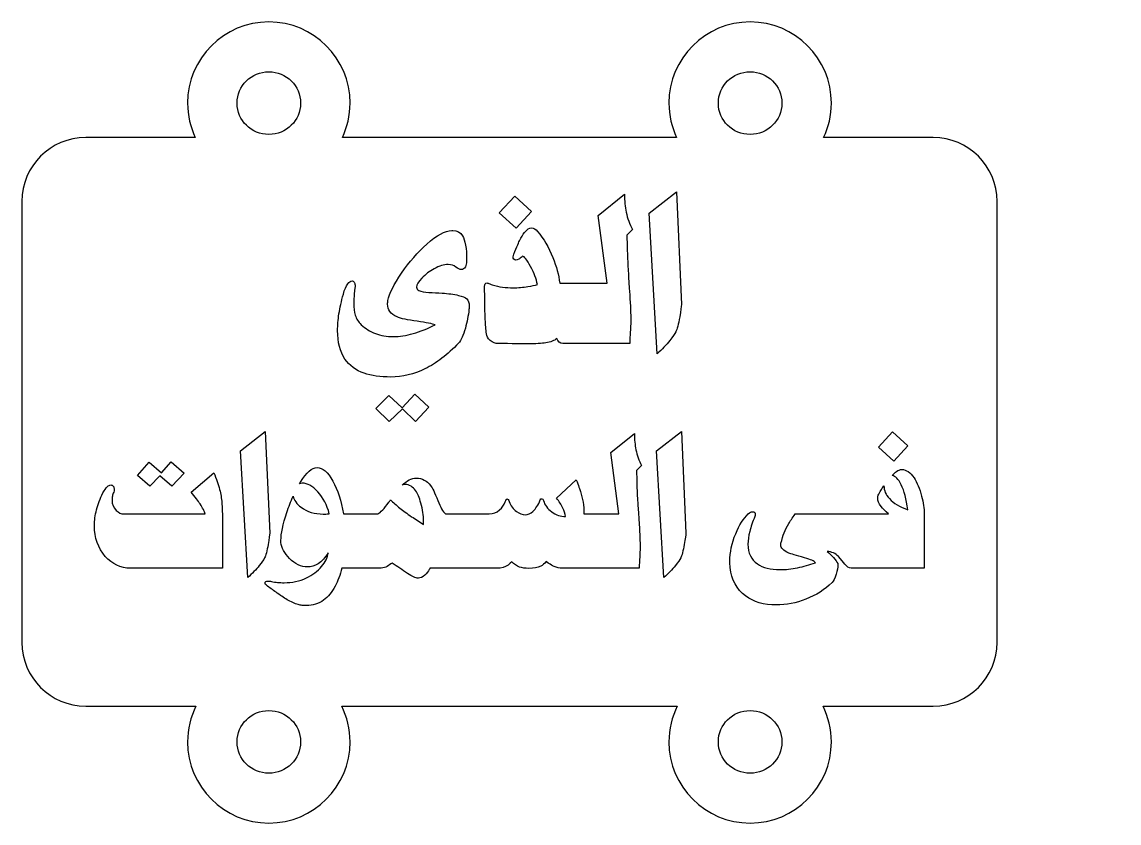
# Model space of a CAD drawing. Extents: x 0 to 978, y 1133 to 1701.
# Drawn here: x 126.9 to 269.5, y 1596.5 to 1700.7 of the extents above; entities that cross this region are included whole.
import ezdxf

# ---------------------------------------------------------------- set-up
doc = ezdxf.new("R2010")
doc.units = 0
doc.layers.add('H0115_Printing_02', color=7, linetype='CONTINUOUS')

msp = doc.modelspace()

# ---------------------------------------------------------------- linework, layer by layer
at = {"layer": 'H0115_Printing_02', "color": 1}
for points in [[(158.993196, 1694.176358)], [(221.557194, 1694.176358)], [(245.358194, 1685.619358)], [(190.991195, 1678.010358), (193.156195, 1675.995358), (191.143195, 1673.829358), (188.955195, 1675.818358)], [(187.126195, 1666.594358)], [(168.112196, 1662.686358)], [(179.792196, 1650.535359), (178.045196, 1648.702359), (176.349196, 1650.321359), (174.628196, 1648.670359), (172.906196, 1650.369359), (174.602196, 1652.069359), (176.324196, 1650.475359), (177.968196, 1652.231359)], [(240.079194, 1647.323359), (242.035194, 1645.505359), (240.227194, 1643.548359), (238.240194, 1645.344359)], [(143.445196, 1643.412359), (145.045196, 1642.019359), (146.315196, 1643.460359), (147.985196, 1641.950359), (146.385196, 1640.279359), (144.830196, 1641.641359), (143.537196, 1640.256359), (141.914196, 1641.664359)], [(206.919195, 1638.617359)], [(212.998195, 1632.707359)], [(158.993196, 1602.93836)], [(221.557194, 1602.93836)]]:
    msp.add_lwpolyline(points, close=True, dxfattribs=at)
for points in [[(149.438196, 1685.619358), (135.191197, 1685.619358)], [(212.002195, 1685.619358), (168.548196, 1685.619358)], [(245.358194, 1685.619358), (231.112194, 1685.619358)], [(126.899197, 1677.324358), (126.899197, 1619.96136)], [(196.803195, 1666.679358), (197.195195, 1666.679358), (199.360195, 1666.679358), (202.990195, 1666.679358), (201.814195, 1675.503358), (205.232195, 1678.240358)], [(209.467195, 1657.501359), (208.419195, 1675.768358), (211.990195, 1678.556358)], [(211.990195, 1678.556358), (212.621195, 1663.920358)], [(253.651194, 1619.96136), (253.651194, 1677.324358)], [(182.766195, 1673.515358), (182.928195, 1673.515358)], [(206.254195, 1673.654358), (205.547195, 1672.920358)], [(191.980195, 1670.174358), (191.903195, 1670.123358)], [(184.701195, 1669.705358), (184.701195, 1669.552358)], [(170.196196, 1666.423358), (170.196196, 1666.312358)], [(185.042195, 1663.704358), (185.042195, 1663.611358), (185.042195, 1663.423358)], [(205.913195, 1658.854359), (199.360195, 1658.854359), (197.195195, 1658.854359)], [(156.258196, 1628.381359), (155.311196, 1644.876359), (158.536196, 1647.393359), (159.105196, 1634.177359)], [(210.343195, 1628.381359), (209.397195, 1644.876359), (212.621195, 1647.393359), (213.191195, 1634.177359)], [(199.954195, 1636.670359), (199.954195, 1636.669359), (204.495195, 1636.669359), (203.433195, 1644.637359), (206.519195, 1647.108359)], [(207.442195, 1642.967359), (206.803195, 1642.305359)], [(148.909196, 1639.502359), (151.849196, 1642.019359)], [(196.391195, 1638.702359), (198.962195, 1641.104359)], [(140.097196, 1636.669359), (150.725196, 1636.669359)], [(152.957196, 1636.176359), (152.957196, 1629.603359)], [(166.060196, 1636.649359), (166.259196, 1636.649359)], [(168.709196, 1636.669359), (169.118196, 1636.669359), (170.064196, 1636.669359), (173.142196, 1636.669359)], [(181.954195, 1636.669359), (183.039195, 1636.669359), (184.379195, 1636.669359), (187.634195, 1636.669359)], [(227.427194, 1636.669359), (234.807194, 1636.669359), (236.239194, 1636.669359), (239.540194, 1636.669359)], [(244.181194, 1636.669359), (244.181194, 1629.603359)], [(179.113196, 1635.279359), (179.113196, 1635.706359)], [(160.568196, 1632.928359), (160.568196, 1633.205359)], [(152.957196, 1629.603359), (141.013196, 1629.603359)], [(173.612196, 1629.603359), (169.118196, 1629.603359), (169.118196, 1629.626359), (168.486196, 1629.626359)], [(188.619195, 1629.603359), (184.379195, 1629.603359), (183.039195, 1629.603359), (179.930196, 1629.603359)], [(207.134195, 1629.603359), (199.954195, 1629.603359), (199.262195, 1629.603359), (196.869195, 1629.603359)], [(244.181194, 1629.603359), (236.239194, 1629.603359), (234.807194, 1629.603359), (234.708194, 1629.603359)], [(178.445196, 1628.310359), (178.399196, 1628.310359)], [(135.191197, 1611.66636), (149.520196, 1611.66636)], [(168.466196, 1611.66636), (212.084195, 1611.66636)], [(231.030194, 1611.66636), (245.358194, 1611.66636)]]:
    msp.add_lwpolyline(points, dxfattribs=at)
for points in [[(158.993196, 1700.665357), (153.159196, 1700.665357), (148.430196, 1695.935358), (148.430196, 1690.100358)], [(169.556196, 1690.100358), (169.556196, 1695.935358), (164.827196, 1700.665357), (158.993196, 1700.665357)], [(221.557194, 1700.665357), (215.723195, 1700.665357), (210.994195, 1695.935358), (210.994195, 1690.100358)], [(232.120194, 1690.100358), (232.120194, 1695.935358), (227.391194, 1700.665357), (221.557194, 1700.665357)], [(154.861196, 1690.100358), (154.861196, 1692.351358), (156.711196, 1694.176358), (158.993196, 1694.176358)], [(158.993196, 1694.176358), (161.275196, 1694.176358), (163.125196, 1692.351358), (163.125196, 1690.100358)], [(217.425195, 1690.100358), (217.425195, 1692.351358), (219.275195, 1694.176358), (221.557194, 1694.176358)], [(221.557194, 1694.176358), (223.839194, 1694.176358), (225.689194, 1692.351358), (225.689194, 1690.100358)], [(148.430196, 1690.100358), (148.430196, 1688.496358), (148.798196, 1686.981358), (149.438196, 1685.619358)], [(158.993196, 1686.024358), (156.711196, 1686.024358), (154.861196, 1687.849358), (154.861196, 1690.100358)], [(163.125196, 1690.100358), (163.125196, 1687.849358), (161.275196, 1686.024358), (158.993196, 1686.024358)], [(168.548196, 1685.619358), (169.188196, 1686.981358), (169.556196, 1688.496358), (169.556196, 1690.100358)], [(210.994195, 1690.100358), (210.994195, 1688.496358), (211.362195, 1686.981358), (212.002195, 1685.619358)], [(221.557194, 1686.024358), (219.275195, 1686.024358), (217.425195, 1687.849358), (217.425195, 1690.100358)], [(225.689194, 1690.100358), (225.689194, 1687.849358), (223.839194, 1686.024358), (221.557194, 1686.024358)], [(231.112194, 1685.619358), (231.752194, 1686.981358), (232.120194, 1688.496358), (232.120194, 1690.100358)], [(135.191197, 1685.619358), (130.612197, 1685.619358), (126.899197, 1681.905358), (126.899197, 1677.324358)], [(253.651194, 1677.324358), (253.651194, 1681.905358), (249.938194, 1685.619358), (245.358194, 1685.619358)], [(205.232195, 1678.240358), (205.232195, 1677.387358), (205.303195, 1676.615358), (205.445195, 1675.921358)], [(205.445195, 1675.921358), (205.610195, 1675.120358), (205.879195, 1674.364358), (206.254195, 1673.654358)], [(179.520196, 1671.759358), (180.832195, 1672.930358), (181.915195, 1673.515358), (182.766195, 1673.515358)], [(182.928195, 1673.515358), (183.480195, 1673.515358), (183.889195, 1673.297358), (184.156195, 1672.859358)], [(191.621195, 1672.288358), (191.803195, 1672.652358), (192.008195, 1672.984358), (192.235195, 1673.285358)], [(192.235195, 1673.285358), (192.553195, 1673.683358), (192.860195, 1673.882358), (193.156195, 1673.882358)], [(193.156195, 1673.882358), (193.417195, 1673.882358), (193.675195, 1673.726358), (193.931195, 1673.413358)], [(193.931195, 1673.413358), (194.721195, 1672.487358), (195.383195, 1671.353358), (195.917195, 1670.012358)], [(205.547195, 1672.920358), (205.547195, 1671.704358), (205.590195, 1670.343358), (205.675195, 1668.837358)], [(176.251196, 1668.000358), (177.259196, 1669.467358), (178.349196, 1670.720358), (179.520196, 1671.759358)], [(184.156195, 1672.859358), (184.519195, 1672.268358), (184.701195, 1671.217358), (184.701195, 1669.705358)], [(190.829195, 1670.438358), (191.249195, 1671.456358), (191.513195, 1672.072358), (191.621195, 1672.288358)], [(190.752195, 1670.097358), (190.775195, 1670.211358), (190.801195, 1670.324358), (190.829195, 1670.438358)], [(191.118195, 1669.680358), (190.874195, 1669.708358), (190.752195, 1669.847358), (190.752195, 1670.097358)], [(191.903195, 1670.123358), (191.755195, 1669.981358), (191.612195, 1669.871358), (191.473195, 1669.795358)], [(193.019195, 1668.857358), (192.559195, 1669.735358), (192.212195, 1670.174358), (191.980195, 1670.174358)], [(182.298195, 1669.108358), (181.764195, 1669.108358), (181.161195, 1668.927358), (180.491195, 1668.563358)], [(183.312195, 1668.780358), (183.045195, 1668.999358), (182.707195, 1669.108358), (182.298195, 1669.108358)], [(184.019195, 1668.452358), (183.815195, 1668.452358), (183.579195, 1668.561358), (183.312195, 1668.780358)], [(184.540195, 1668.810358), (184.414195, 1668.572358), (184.241195, 1668.452358), (184.019195, 1668.452358)], [(184.701195, 1669.552358), (184.701195, 1669.262358), (184.647195, 1669.015358), (184.540195, 1668.810358)], [(191.473195, 1669.795358), (191.333195, 1669.718358), (191.215195, 1669.680358), (191.118195, 1669.680358)], [(193.906195, 1666.526358), (193.775195, 1667.202358), (193.480195, 1667.979358), (193.019195, 1668.857358)], [(195.917195, 1670.012358), (196.377195, 1668.853358), (196.672195, 1667.742358), (196.803195, 1666.679358)], [(205.675195, 1668.837358), (205.675195, 1668.825358), (205.752195, 1667.606358), (205.905195, 1665.180358)], [(174.474196, 1664.437358), (174.650196, 1665.347358), (175.243196, 1666.534358), (176.251196, 1668.000358)], [(178.893196, 1667.348358), (178.436196, 1666.868358), (178.207196, 1666.472358), (178.207196, 1666.159358)], [(180.491195, 1668.563358), (179.883196, 1668.233358), (179.351196, 1667.828358), (178.893196, 1667.348358)], [(168.679196, 1665.247358), (168.832196, 1665.844358), (169.023196, 1666.293358), (169.250196, 1666.594358)], [(169.250196, 1666.594358), (169.437196, 1666.844358), (169.622196, 1666.969358), (169.804196, 1666.969358)], [(169.804196, 1666.969358), (169.917196, 1666.969358), (170.011196, 1666.918358), (170.085196, 1666.816358)], [(170.196196, 1666.312358), (170.111196, 1665.415358), (170.063196, 1664.890358), (170.051196, 1664.740358)], [(170.085196, 1666.816358), (170.159196, 1666.713358), (170.196196, 1666.582358), (170.196196, 1666.423358)], [(178.207196, 1666.159358), (178.207196, 1665.960358), (178.301196, 1665.813358), (178.488196, 1665.716358)], [(187.045195, 1666.236358), (187.045195, 1666.401358), (187.072195, 1666.520358), (187.126195, 1666.594358)], [(187.062195, 1664.194358), (187.050195, 1665.021358), (187.045195, 1665.702358), (187.045195, 1666.236358)], [(187.126195, 1666.594358), (187.180195, 1666.668358), (187.249195, 1666.705358), (187.335195, 1666.705358)], [(187.335195, 1666.705358), (187.409195, 1666.705358), (187.542195, 1666.665358), (187.735195, 1666.585358)], [(187.735195, 1666.585358), (187.872195, 1666.529358), (187.974195, 1666.492358), (188.042195, 1666.475358)], [(188.042195, 1666.475358), (188.480195, 1666.332358), (188.924195, 1666.232358), (189.376195, 1666.172358)], [(189.376195, 1666.172358), (189.827195, 1666.112358), (190.295195, 1666.082358), (190.778195, 1666.082358)], [(190.778195, 1666.082358), (191.408195, 1666.082358), (192.039195, 1666.134358), (192.670195, 1666.236358)], [(192.670195, 1666.236358), (193.170195, 1666.315358), (193.582195, 1666.412358), (193.906195, 1666.526358)], [(168.112196, 1662.686358), (168.234196, 1663.473358), (168.423196, 1664.327358), (168.679196, 1665.247358)], [(170.051196, 1664.740358), (170.040196, 1664.589358), (170.034196, 1664.366358), (170.034196, 1664.071358)], [(174.440196, 1664.211358), (174.452196, 1664.300358), (174.463196, 1664.375358), (174.474196, 1664.437358)], [(178.488196, 1665.716358), (178.784196, 1665.585358), (179.220196, 1665.504358), (179.796196, 1665.473358)], [(179.796196, 1665.473358), (180.373195, 1665.442358), (180.952195, 1665.415358), (181.531195, 1665.392358)], [(181.531195, 1665.392358), (182.321195, 1665.341358), (183.028195, 1665.241358), (183.653195, 1665.094358)], [(183.653195, 1665.094358), (184.153195, 1664.986358), (184.509195, 1664.830358), (184.723195, 1664.625358)], [(184.723195, 1664.625358), (184.935195, 1664.420358), (185.042195, 1664.113358), (185.042195, 1663.704358)], [(205.905195, 1665.180358), (205.996195, 1663.736358), (206.041195, 1662.628358), (206.041195, 1661.855358)], [(170.034196, 1664.071358), (170.034196, 1663.457358), (170.099196, 1662.943358), (170.230196, 1662.528358)], [(174.423196, 1663.969358), (174.423196, 1664.042358), (174.429196, 1664.123358), (174.440196, 1664.211358)], [(175.659196, 1662.298358), (174.835196, 1662.661358), (174.423196, 1663.218358), (174.423196, 1663.969358)], [(185.008195, 1663.287358), (184.923195, 1662.440358), (184.766195, 1661.619358), (184.540195, 1660.823358)], [(185.042195, 1663.423358), (185.025195, 1663.360358), (185.014195, 1663.315358), (185.008195, 1663.287358)], [(187.130195, 1661.952358), (187.096195, 1662.620358), (187.073195, 1663.367358), (187.062195, 1664.194358)], [(212.621195, 1663.920358), (212.621195, 1663.647358), (212.549195, 1663.104358), (212.407195, 1662.291358)], [(167.929196, 1660.525358), (167.929196, 1661.178358), (167.990196, 1661.899358), (168.112196, 1662.686358)], [(170.230196, 1662.528358), (170.384196, 1662.045358), (170.642196, 1661.630358), (171.006196, 1661.283358)], [(178.263196, 1661.722358), (177.038196, 1661.884358), (176.170196, 1662.076358), (175.659196, 1662.298358)], [(180.602195, 1661.258358), (180.267195, 1661.405358), (179.487196, 1661.560358), (178.263196, 1661.722358)], [(187.283195, 1660.107358), (187.216195, 1660.670358), (187.164195, 1661.285358), (187.130195, 1661.952358)], [(206.041195, 1661.855358), (206.041195, 1661.531358), (206.013195, 1660.897358), (205.956195, 1659.954359)], [(212.407195, 1662.291358), (212.237195, 1661.320358), (212.064195, 1660.669358), (211.888195, 1660.339358)], [(168.883196, 1656.817359), (168.247196, 1657.755359), (167.929196, 1658.990359), (167.929196, 1660.525358)], [(171.006196, 1661.283358), (171.528196, 1660.783358), (172.143196, 1660.401358), (172.851196, 1660.137358)], [(172.851196, 1660.137358), (173.558196, 1659.873359), (174.332196, 1659.741359), (175.173196, 1659.741359)], [(175.173196, 1659.741359), (175.980196, 1659.741359), (176.844196, 1659.869359), (177.764196, 1660.124358)], [(177.764196, 1660.124358), (178.684196, 1660.380358), (179.630196, 1660.758358), (180.602195, 1661.258358)], [(184.540195, 1660.823358), (184.278195, 1659.891359), (183.983195, 1659.243359), (183.653195, 1658.879359)], [(187.761195, 1659.229359), (187.442195, 1659.496359), (187.283195, 1659.789359), (187.283195, 1660.107358)], [(211.888195, 1660.339358), (211.763195, 1660.067358), (211.507195, 1659.694359), (211.121195, 1659.223359)], [(183.653195, 1658.879359), (182.233195, 1657.379359), (180.775195, 1656.263359), (179.281196, 1655.530359)], [(188.826195, 1658.829359), (188.434195, 1658.829359), (188.079195, 1658.962359), (187.761195, 1659.229359)], [(190.629195, 1658.807359), (189.705195, 1658.822359), (189.104195, 1658.829359), (188.826195, 1658.829359)], [(192.695195, 1658.786359), (192.241195, 1658.786359), (191.552195, 1658.793359), (190.629195, 1658.807359)], [(194.988195, 1658.914359), (194.459195, 1658.829359), (193.695195, 1658.786359), (192.695195, 1658.786359)], [(196.411195, 1659.476359), (196.110195, 1659.204359), (195.635195, 1659.016359), (194.988195, 1658.914359)], [(197.195195, 1658.854359), (196.820195, 1658.854359), (196.559195, 1659.061359), (196.411195, 1659.476359)], [(205.956195, 1659.954359), (205.928195, 1659.482359), (205.913195, 1659.115359), (205.913195, 1658.854359)], [(211.121195, 1659.223359), (210.655195, 1658.655359), (210.103195, 1658.080359), (209.467195, 1657.501359)], [(171.389196, 1654.967359), (170.292196, 1655.353359), (169.457196, 1655.970359), (168.883196, 1656.817359)], [(174.866196, 1654.473359), (173.480196, 1654.473359), (172.321196, 1654.638359), (171.389196, 1654.967359)], [(179.281196, 1655.530359), (177.843196, 1654.825359), (176.372196, 1654.473359), (174.866196, 1654.473359)], [(206.519195, 1647.108359), (206.519195, 1646.338359), (206.583195, 1645.641359), (206.711195, 1645.014359)], [(206.711195, 1645.014359), (206.860195, 1644.291359), (207.103195, 1643.608359), (207.442195, 1642.967359)], [(151.849196, 1642.019359), (152.177196, 1641.238359), (152.426196, 1640.512359), (152.595196, 1639.840359)], [(163.107196, 1640.810359), (163.887196, 1642.072359), (164.603196, 1642.703359), (165.254196, 1642.703359)], [(165.254196, 1642.703359), (165.972196, 1642.703359), (166.660196, 1642.116359), (167.317196, 1640.941359)], [(206.803195, 1642.305359), (206.803195, 1641.207359), (206.842195, 1639.977359), (206.919195, 1638.617359)], [(240.024194, 1641.653359), (240.229194, 1641.880359), (240.417194, 1642.066359), (240.572194, 1642.180359)], [(241.197194, 1640.468359), (240.830194, 1641.212359), (240.438194, 1641.596359), (240.024194, 1641.653359)], [(240.572194, 1642.180359), (240.808194, 1642.354359), (241.036194, 1642.442359), (241.257194, 1642.442359)], [(241.257194, 1642.442359), (241.847194, 1642.442359), (242.383194, 1642.080359), (242.865194, 1641.357359)], [(137.435197, 1639.401359), (137.609197, 1639.750359), (137.793197, 1640.017359), (137.988197, 1640.202359)], [(137.988197, 1640.202359), (138.158197, 1640.361359), (138.312197, 1640.441359), (138.450197, 1640.441359)], [(138.450197, 1640.441359), (138.573197, 1640.430359), (138.679197, 1640.369359), (138.766197, 1640.256359)], [(138.766197, 1640.256359), (138.853197, 1640.143359), (138.897197, 1640.010359), (138.897197, 1639.856359)], [(162.984196, 1640.595359), (163.025196, 1640.665359), (163.065196, 1640.742359), (163.107196, 1640.810359)], [(163.345196, 1640.663359), (163.216196, 1640.663359), (163.099196, 1640.630359), (162.984196, 1640.595359)], [(165.347196, 1639.551359), (164.668196, 1640.292359), (164.001196, 1640.663359), (163.345196, 1640.663359)], [(167.317196, 1640.941359), (167.948196, 1639.807359), (168.412196, 1638.383359), (168.709196, 1636.669359)], [(176.332196, 1640.416359), (176.937196, 1641.002359), (177.546196, 1641.310359), (178.160196, 1641.310359)], [(176.731196, 1640.495359), (176.598196, 1640.495359), (176.465196, 1640.459359), (176.332196, 1640.416359)], [(177.483196, 1640.257359), (177.240196, 1640.415359), (176.989196, 1640.495359), (176.731196, 1640.495359)], [(178.072196, 1639.693359), (177.880196, 1639.943359), (177.683196, 1640.132359), (177.483196, 1640.257359)], [(178.160196, 1641.310359), (178.935196, 1641.310359), (179.553196, 1641.000359), (180.015195, 1640.379359)], [(180.015195, 1640.379359), (180.251195, 1640.066359), (180.564195, 1639.409359), (180.953195, 1638.408359)], [(198.962195, 1641.104359), (199.239195, 1640.334359), (199.416195, 1639.832359), (199.493195, 1639.595359)], [(238.624194, 1639.856359), (238.712194, 1639.994359), (238.831194, 1640.159359), (238.952194, 1640.326359)], [(238.952194, 1640.326359), (238.952194, 1640.318359), (238.950194, 1640.311359), (238.950194, 1640.304359)], [(238.950194, 1640.304359), (238.950194, 1639.728359), (239.184194, 1639.178359), (239.654194, 1638.651359)], [(242.035194, 1637.218359), (241.873194, 1638.579359), (241.593194, 1639.661359), (241.197194, 1640.468359)], [(242.865194, 1641.357359), (243.270194, 1640.751359), (243.598194, 1639.961359), (243.850194, 1638.986359)], [(136.596197, 1637.215359), (136.775197, 1637.924359), (137.055197, 1638.652359), (137.435197, 1639.401359)], [(138.662197, 1638.967359), (138.629197, 1638.795359), (138.612197, 1638.619359), (138.612197, 1638.439359)], [(138.827197, 1639.502359), (138.750197, 1639.317359), (138.695197, 1639.139359), (138.662197, 1638.967359)], [(138.897197, 1639.856359), (138.897197, 1639.737359), (138.874197, 1639.619359), (138.827197, 1639.502359)], [(150.055196, 1637.962359), (149.789196, 1638.362359), (149.407196, 1638.875359), (148.909196, 1639.502359)], [(152.595196, 1639.840359), (152.744196, 1639.255359), (152.841196, 1638.678359), (152.888196, 1638.108359)], [(161.325196, 1636.850359), (161.574196, 1637.608359), (161.844196, 1638.312359), (162.136196, 1638.963359)], [(162.136196, 1638.963359), (162.252196, 1638.447359), (162.596196, 1637.967359), (163.193196, 1637.527359)], [(166.855196, 1636.684359), (166.560196, 1637.823359), (166.056196, 1638.779359), (165.347196, 1639.551359)], [(178.762196, 1638.075359), (178.561196, 1638.786359), (178.331196, 1639.325359), (178.072196, 1639.693359)], [(194.275195, 1638.485359), (194.316195, 1638.593359), (194.385195, 1638.647359), (194.483195, 1638.647359)], [(194.483195, 1638.647359), (194.575195, 1638.647359), (194.647195, 1638.570359), (194.698195, 1638.416359)], [(197.215195, 1637.424359), (197.014195, 1637.870359), (196.740195, 1638.296359), (196.391195, 1638.702359)], [(199.493195, 1639.595359), (199.647195, 1639.118359), (199.762195, 1638.649359), (199.839195, 1638.187359)], [(238.147194, 1638.724359), (238.147194, 1638.873359), (238.188194, 1639.037359), (238.271194, 1639.217359)], [(238.578194, 1637.631359), (238.291194, 1638.011359), (238.147194, 1638.375359), (238.147194, 1638.724359)], [(238.271194, 1639.217359), (238.394194, 1639.463359), (238.512194, 1639.676359), (238.624194, 1639.856359)], [(239.654194, 1638.651359), (240.205194, 1638.044359), (240.998194, 1637.566359), (242.035194, 1637.218359)], [(243.850194, 1638.986359), (244.071194, 1638.134359), (244.181194, 1637.362359), (244.181194, 1636.669359)], [(136.326197, 1635.160359), (136.326197, 1635.822359), (136.416197, 1636.507359), (136.596197, 1637.215359)], [(138.612197, 1638.439359), (138.612197, 1637.911359), (138.796197, 1637.469359), (139.166197, 1637.115359)], [(150.725196, 1636.669359), (150.622196, 1637.008359), (150.399196, 1637.439359), (150.055196, 1637.962359)], [(152.888196, 1638.108359), (152.934196, 1637.539359), (152.957196, 1636.895359), (152.957196, 1636.176359)], [(163.193196, 1637.527359), (163.989196, 1636.941359), (164.944196, 1636.649359), (166.060196, 1636.649359)], [(173.142196, 1636.669359), (173.522196, 1636.848359), (174.007196, 1637.354359), (174.597196, 1638.185359)], [(174.597196, 1638.185359), (174.680196, 1638.302359), (174.747196, 1638.395359), (174.824196, 1638.502359)], [(174.824196, 1638.502359), (175.164196, 1638.148359), (175.552196, 1637.789359), (176.016196, 1637.423359)], [(176.016196, 1637.423359), (176.442196, 1637.089359), (176.956196, 1636.717359), (177.558196, 1636.307359)], [(179.113196, 1635.706359), (179.113196, 1636.466359), (178.996196, 1637.256359), (178.762196, 1638.075359)], [(180.953195, 1638.408359), (181.292195, 1637.541359), (181.626195, 1636.961359), (181.954195, 1636.669359)], [(188.995195, 1637.177359), (189.329195, 1637.464359), (189.573195, 1637.813359), (189.727195, 1638.224359)], [(189.727195, 1638.224359), (189.814195, 1638.491359), (189.894195, 1638.624359), (189.965195, 1638.624359)], [(189.965195, 1638.624359), (190.058195, 1638.624359), (190.150195, 1638.506359), (190.242195, 1638.270359)], [(190.242195, 1638.270359), (190.427195, 1637.736359), (190.745195, 1637.305359), (191.197195, 1636.977359)], [(193.328195, 1637.000359), (193.698195, 1637.338359), (194.013195, 1637.834359), (194.275195, 1638.485359)], [(194.698195, 1638.416359), (194.842195, 1637.836359), (195.196195, 1637.341359), (195.760195, 1636.931359)], [(197.569195, 1636.315359), (197.486195, 1636.715359), (197.369195, 1637.085359), (197.215195, 1637.424359)], [(199.839195, 1638.187359), (199.916195, 1637.725359), (199.954195, 1637.219359), (199.954195, 1636.670359)], [(206.919195, 1638.617359), (206.919195, 1638.607359), (206.988195, 1637.506359), (207.127195, 1635.315359)], [(239.540194, 1636.669359), (239.114194, 1637.028359), (238.794194, 1637.349359), (238.578194, 1637.631359)], [(139.166197, 1637.115359), (139.479197, 1636.818359), (139.789197, 1636.669359), (140.097196, 1636.669359)], [(160.568196, 1633.205359), (160.568196, 1634.093359), (160.820196, 1635.308359), (161.325196, 1636.850359)], [(166.259196, 1636.649359), (166.469196, 1636.649359), (166.669196, 1636.660359), (166.855196, 1636.684359)], [(177.558196, 1636.307359), (178.076196, 1635.965359), (178.594196, 1635.622359), (179.113196, 1635.279359)], [(187.634195, 1636.669359), (188.141195, 1636.669359), (188.595195, 1636.838359), (188.995195, 1637.177359)], [(191.197195, 1636.977359), (191.586195, 1636.695359), (191.961195, 1636.553359), (192.320195, 1636.553359)], [(192.320195, 1636.553359), (192.669195, 1636.553359), (193.005195, 1636.702359), (193.328195, 1637.000359)], [(195.760195, 1636.931359), (196.324195, 1636.520359), (196.928195, 1636.315359), (197.569195, 1636.315359)], [(219.678195, 1634.090359), (220.139194, 1635.209359), (220.681194, 1636.069359), (221.301194, 1636.669359)], [(221.301194, 1636.669359), (221.512194, 1636.859359), (221.710194, 1636.954359), (221.894194, 1636.954359)], [(222.179194, 1636.338359), (221.876194, 1635.650359), (221.650194, 1634.997359), (221.502194, 1634.379359)], [(221.894194, 1636.954359), (222.002194, 1636.943359), (222.086194, 1636.905359), (222.148194, 1636.838359)], [(222.148194, 1636.838359), (222.210194, 1636.772359), (222.235194, 1636.684359), (222.225194, 1636.577359)], [(222.225194, 1636.577359), (222.225194, 1636.484359), (222.210194, 1636.405359), (222.179194, 1636.338359)], [(226.588194, 1635.422359), (226.753194, 1635.699359), (227.032194, 1636.115359), (227.427194, 1636.669359)], [(137.727197, 1631.142359), (136.793197, 1632.205359), (136.326197, 1633.544359), (136.326197, 1635.160359)], [(207.127195, 1635.315359), (207.209195, 1634.011359), (207.250195, 1633.011359), (207.250195, 1632.313359)], [(221.502194, 1634.379359), (221.353194, 1633.761359), (221.278194, 1633.213359), (221.278194, 1632.736359)], [(225.981194, 1634.217359), (226.139194, 1634.610359), (226.342194, 1635.011359), (226.588194, 1635.422359)], [(159.105196, 1634.177359), (159.105196, 1633.931359), (159.041196, 1633.441359), (158.913196, 1632.707359)], [(213.191195, 1634.177359), (213.191195, 1633.931359), (213.127195, 1633.441359), (212.998195, 1632.707359)], [(218.924195, 1630.473359), (218.924195, 1631.658359), (219.175195, 1632.864359), (219.678195, 1634.090359)], [(225.565194, 1632.851359), (225.683194, 1633.369359), (225.821194, 1633.825359), (225.981194, 1634.217359)], [(158.913196, 1632.707359), (158.759196, 1631.829359), (158.603196, 1631.242359), (158.443196, 1630.944359)], [(161.683196, 1630.873359), (161.016196, 1631.550359), (160.644196, 1632.235359), (160.568196, 1632.928359)], [(166.716196, 1631.604359), (166.306196, 1630.958359), (165.865196, 1630.483359), (165.393196, 1630.180359)], [(165.847196, 1629.826359), (166.334196, 1630.406359), (166.624196, 1630.999359), (166.716196, 1631.604359)], [(207.250195, 1632.313359), (207.250195, 1632.020359), (207.224195, 1631.448359), (207.173195, 1630.596359)], [(212.998195, 1632.707359), (212.844195, 1631.829359), (212.688195, 1631.242359), (212.529195, 1630.944359)], [(221.278194, 1632.736359), (221.278194, 1631.581359), (221.686194, 1630.722359), (222.502194, 1630.157359)], [(225.542194, 1632.643359), (225.542194, 1632.736359), (225.550194, 1632.805359), (225.565194, 1632.851359)], [(226.588194, 1631.573359), (225.891194, 1631.866359), (225.542194, 1632.223359), (225.542194, 1632.643359)], [(228.628194, 1630.958359), (227.525194, 1631.260359), (226.845194, 1631.466359), (226.588194, 1631.573359)], [(233.045194, 1631.142359), (232.645194, 1631.522359), (232.155194, 1631.740359), (231.575194, 1631.797359)], [(231.575194, 1631.797359), (231.899194, 1631.509359), (232.168194, 1631.245359), (232.383194, 1631.004359)], [(141.013196, 1629.603359), (139.725197, 1629.603359), (138.630197, 1630.116359), (137.727197, 1631.142359)], [(158.443196, 1630.944359), (158.331196, 1630.698359), (158.100196, 1630.362359), (157.751196, 1629.936359)], [(164.007196, 1629.765359), (163.186196, 1629.765359), (162.412196, 1630.134359), (161.683196, 1630.873359)], [(165.393196, 1630.180359), (164.962196, 1629.903359), (164.500196, 1629.765359), (164.007196, 1629.765359)], [(175.028196, 1630.265359), (174.807196, 1630.116359), (174.588196, 1629.976359), (174.370196, 1629.845359)], [(177.013196, 1628.926359), (176.352196, 1629.372359), (175.690196, 1629.819359), (175.028196, 1630.265359)], [(190.573195, 1630.450359), (190.245195, 1630.147359), (190.065195, 1629.985359), (190.034195, 1629.965359)], [(191.597195, 1629.749359), (191.217195, 1629.883359), (190.876195, 1630.116359), (190.573195, 1630.450359)], [(195.052195, 1630.473359), (194.816195, 1630.190359), (194.575195, 1629.988359), (194.329195, 1629.865359)], [(195.876195, 1629.919359), (195.717195, 1630.001359), (195.442195, 1630.185359), (195.052195, 1630.473359)], [(207.173195, 1630.596359), (207.147195, 1630.170359), (207.134195, 1629.839359), (207.134195, 1629.603359)], [(212.529195, 1630.944359), (212.416195, 1630.698359), (212.185195, 1630.362359), (211.836195, 1629.936359)], [(218.939195, 1630.103359), (218.928195, 1630.242359), (218.924195, 1630.365359), (218.924195, 1630.473359)], [(218.970195, 1629.695359), (218.959195, 1629.829359), (218.949195, 1629.965359), (218.939195, 1630.103359)], [(222.502194, 1630.157359), (223.215194, 1629.665359), (224.198194, 1629.418359), (225.450194, 1629.418359)], [(227.716194, 1629.657359), (228.503194, 1629.816359), (229.280194, 1630.034359), (230.044194, 1630.311359)], [(230.044194, 1630.311359), (229.900194, 1630.521359), (229.428194, 1630.737359), (228.628194, 1630.958359)], [(232.383194, 1631.004359), (232.655194, 1630.701359), (232.840194, 1630.431359), (232.938194, 1630.196359)], [(232.938194, 1630.196359), (232.938194, 1630.185359), (232.943194, 1630.158359), (232.953194, 1630.115359)], [(232.953194, 1630.115359), (232.963194, 1630.071359), (232.968194, 1630.042359), (232.968194, 1630.026359)], [(233.853194, 1630.126359), (233.335194, 1630.788359), (233.066194, 1631.127359), (233.045194, 1631.142359)], [(234.708194, 1629.603359), (234.415194, 1629.603359), (234.130194, 1629.777359), (233.853194, 1630.126359)], [(157.751196, 1629.936359), (157.330196, 1629.423359), (156.832196, 1628.904359), (156.258196, 1628.381359)], [(163.869196, 1628.341359), (164.669196, 1628.715359), (165.329196, 1629.210359), (165.847196, 1629.826359)], [(168.486196, 1629.626359), (168.255196, 1628.713359), (167.963196, 1627.925359), (167.609196, 1627.263359)], [(174.370196, 1629.845359), (174.152196, 1629.715359), (173.899196, 1629.634359), (173.612196, 1629.603359)], [(178.399196, 1628.310359), (178.086196, 1628.310359), (177.624196, 1628.515359), (177.013196, 1628.926359)], [(179.268196, 1628.718359), (178.965196, 1628.446359), (178.691196, 1628.310359), (178.445196, 1628.310359)], [(179.853196, 1629.441359), (179.714196, 1629.185359), (179.520196, 1628.944359), (179.268196, 1628.718359)], [(179.911196, 1629.538359), (179.903196, 1629.520359), (179.884196, 1629.487359), (179.853196, 1629.441359)], [(179.930196, 1629.603359), (179.925196, 1629.577359), (179.919196, 1629.556359), (179.911196, 1629.538359)], [(190.034195, 1629.965359), (189.706195, 1629.723359), (189.234195, 1629.603359), (188.619195, 1629.603359)], [(192.789195, 1629.580359), (192.317195, 1629.580359), (191.920195, 1629.636359), (191.597195, 1629.749359)], [(194.329195, 1629.865359), (193.949195, 1629.675359), (193.436195, 1629.580359), (192.789195, 1629.580359)], [(196.869195, 1629.603359), (196.489195, 1629.665359), (196.158195, 1629.770359), (195.876195, 1629.919359)], [(211.836195, 1629.936359), (211.415195, 1629.423359), (210.918195, 1628.904359), (210.343195, 1628.381359)], [(220.963194, 1625.993359), (219.803195, 1626.850359), (219.139195, 1628.084359), (218.970195, 1629.695359)], [(225.450194, 1629.418359), (226.173194, 1629.418359), (226.928194, 1629.498359), (227.716194, 1629.657359)], [(232.753194, 1628.833359), (232.588194, 1628.279359), (232.409194, 1627.915359), (232.214194, 1627.740359)], [(232.968194, 1630.026359), (232.968194, 1629.718359), (232.896194, 1629.321359), (232.753194, 1628.833359)], [(158.497196, 1627.702359), (158.497196, 1627.856359), (158.639196, 1627.933359), (158.921196, 1627.933359)], [(158.828196, 1627.271359), (158.608196, 1627.420359), (158.497196, 1627.563359), (158.497196, 1627.702359)], [(160.090196, 1626.355359), (159.670196, 1626.663359), (159.249196, 1626.968359), (158.828196, 1627.271359)], [(158.921196, 1627.933359), (158.966196, 1627.933359), (159.023196, 1627.928359), (159.090196, 1627.917359)], [(159.090196, 1627.917359), (159.157196, 1627.907359), (159.233196, 1627.897359), (159.321196, 1627.886359)], [(159.321196, 1627.886359), (159.593196, 1627.825359), (159.866196, 1627.781359), (160.140196, 1627.756359)], [(160.140196, 1627.756359), (160.415196, 1627.730359), (160.691196, 1627.717359), (160.967196, 1627.717359)], [(160.967196, 1627.717359), (162.014196, 1627.717359), (162.981196, 1627.925359), (163.869196, 1628.341359)], [(167.609196, 1627.263359), (167.188196, 1626.483359), (166.691196, 1625.883359), (166.116196, 1625.462359)], [(232.214194, 1627.740359), (231.260194, 1626.817359), (230.121194, 1626.096359), (228.797194, 1625.577359)], [(161.529196, 1625.416359), (161.119196, 1625.647359), (160.639196, 1625.960359), (160.090196, 1626.355359)], [(224.957194, 1624.823359), (223.346194, 1624.823359), (222.015194, 1625.213359), (220.963194, 1625.993359)], [(162.945196, 1624.846359), (162.535196, 1624.923359), (162.063196, 1625.113359), (161.529196, 1625.416359)], [(163.400196, 1624.761359), (163.287196, 1624.772359), (163.135196, 1624.800359), (162.945196, 1624.846359)], [(163.869196, 1624.746359), (163.669196, 1624.746359), (163.512196, 1624.751359), (163.400196, 1624.761359)], [(166.116196, 1625.462359), (165.459196, 1624.985359), (164.710196, 1624.746359), (163.869196, 1624.746359)], [(228.797194, 1625.577359), (227.520194, 1625.075359), (226.240194, 1624.823359), (224.957194, 1624.823359)], [(126.899197, 1619.96136), (126.899197, 1615.38036), (130.612197, 1611.66636), (135.191197, 1611.66636)], [(245.358194, 1611.66636), (249.938194, 1611.66636), (253.651194, 1615.38036), (253.651194, 1619.96136)], [(149.520196, 1611.66636), (148.829196, 1610.26136), (148.430196, 1608.68636), (148.430196, 1607.01436)], [(169.556196, 1607.01436), (169.556196, 1608.68636), (169.157196, 1610.26136), (168.466196, 1611.66636)], [(212.084195, 1611.66636), (211.393195, 1610.26136), (210.994195, 1608.68636), (210.994195, 1607.01436)], [(232.120194, 1607.01436), (232.120194, 1608.68636), (231.721194, 1610.26136), (231.030194, 1611.66636)], [(154.861196, 1607.01436), (154.861196, 1609.26636), (156.711196, 1611.09036), (158.993196, 1611.09036)], [(158.993196, 1611.09036), (161.275196, 1611.09036), (163.125196, 1609.26636), (163.125196, 1607.01436)], [(217.425195, 1607.01436), (217.425195, 1609.26636), (219.275195, 1611.09036), (221.557194, 1611.09036)], [(221.557194, 1611.09036), (223.839194, 1611.09036), (225.689194, 1609.26636), (225.689194, 1607.01436)], [(148.430196, 1607.01436), (148.430196, 1601.18036), (153.159196, 1596.45036), (158.993196, 1596.45036)], [(158.993196, 1602.93836), (156.711196, 1602.93836), (154.861196, 1604.76336), (154.861196, 1607.01436)], [(163.125196, 1607.01436), (163.125196, 1604.76336), (161.275196, 1602.93836), (158.993196, 1602.93836)], [(158.993196, 1596.45036), (164.827196, 1596.45036), (169.556196, 1601.18036), (169.556196, 1607.01436)], [(210.994195, 1607.01436), (210.994195, 1601.18036), (215.723195, 1596.45036), (221.557194, 1596.45036)], [(221.557194, 1602.93836), (219.275195, 1602.93836), (217.425195, 1604.76336), (217.425195, 1607.01436)], [(225.689194, 1607.01436), (225.689194, 1604.76336), (223.839194, 1602.93836), (221.557194, 1602.93836)], [(221.557194, 1596.45036), (227.391194, 1596.45036), (232.120194, 1601.18036), (232.120194, 1607.01436)], [(289.754093, 1606.57696), (277.928093, 1604.82996), (268.852093, 1594.64396), (268.852093, 1582.33496)]]:
    msp.add_open_spline(points, degree=3, dxfattribs=at)

doc.saveas('drawing.dxf')
